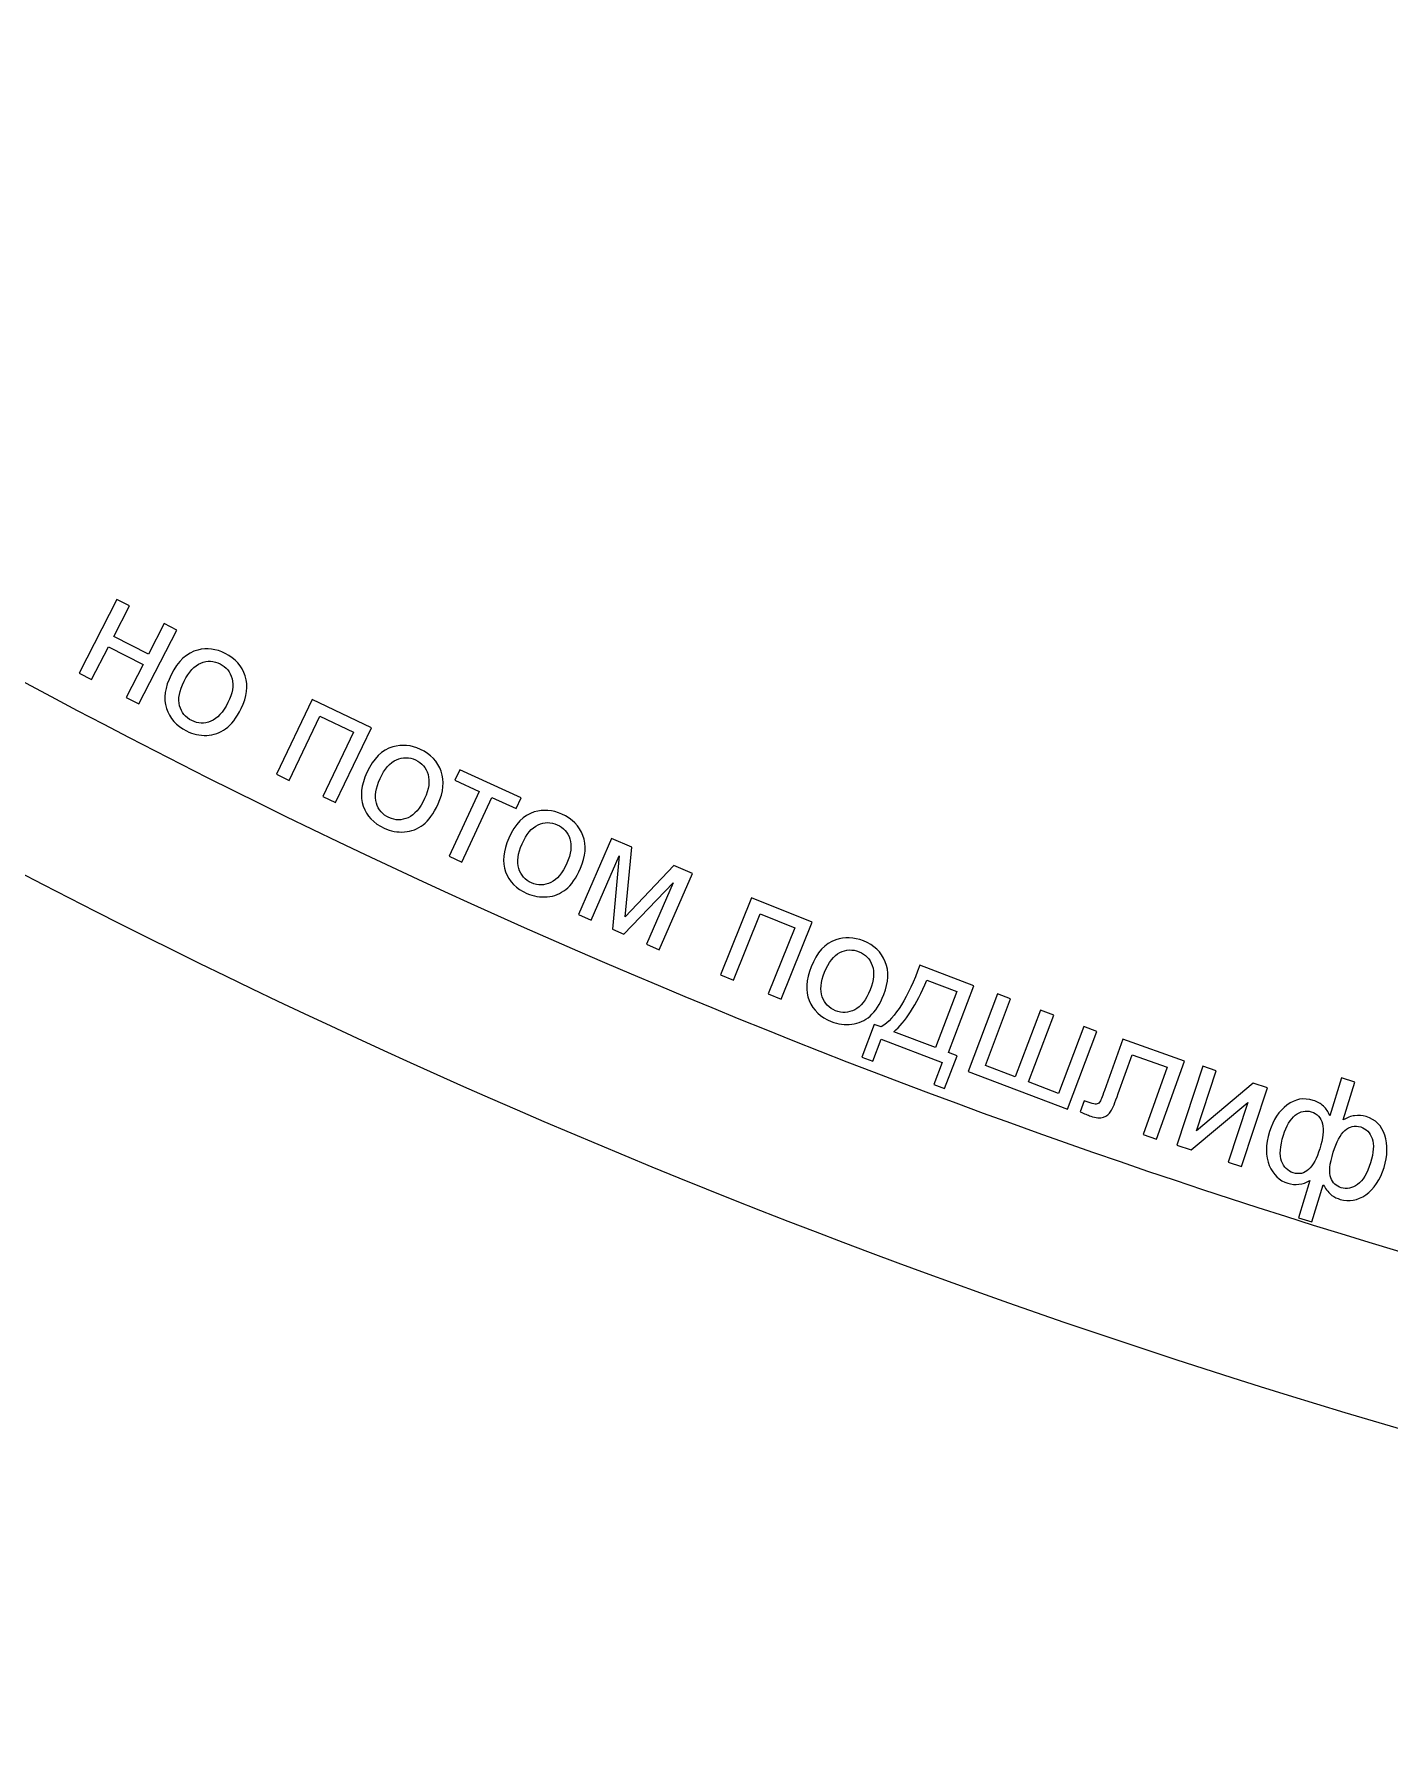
# Model space of a CAD drawing. Header units: millimetres. Extents: x -998 to 1016, y -1915 to 1914.
# Drawn here: x 9.9 to 81.6, y -1914.8 to -1825.1 of the extents above; entities that cross this region are included whole.
import ezdxf

# ---------------------------------------------------------------- set-up
doc = ezdxf.new("R2010")
doc.units = ezdxf.units.MM
doc.header["$MEASUREMENT"] = 0
doc.layers.add('layer 1', color=7, linetype='Continuous')

msp = doc.modelspace()

# ---------------------------------------------------------------- linework, layer by layer
at = {"layer": 'layer 1', "color": 2, "lineweight": 20}
msp.add_open_spline([(194.3957, -1114.8459), (124.2, -1114.8458), (58.2417, -1132.9496), (0.896, -1164.7091), (0.896, -1164.7091), (0.896, -1164.7091), (-12.0945, -1172.2086), (-12.0945, -1172.2086), (-12.0945, -1172.2086), (-125.2622, -1240.5539), (-201.8214, -1363.3757), (-205.4554, -1504.3458), (-205.4554, -1504.3458), (-205.4554, -1504.3458), (-170.9966, -1504.3458), (-170.9966, -1504.3458), (-170.9966, -1504.3458), (-170.9965, -1502.689), (-169.6534, -1501.3459), (-167.9964, -1501.3458), (-167.9964, -1501.3458), (-166.3398, -1501.3458), (-164.9752, -1502.6895), (-164.9966, -1504.3458), (-164.9966, -1504.3458), (-164.9966, -1504.3458), (-164.9967, -1504.3537), (-164.9967, -1504.3537), (-164.9967, -1504.3537), (-164.9967, -1504.3537), (-164.9967, -1525.3381), (-164.9967, -1525.3381), (-164.9967, -1525.3381), (-164.9967, -1525.3381), (-164.9966, -1525.3459), (-164.9966, -1525.3459), (-164.9966, -1525.3459), (-164.9752, -1527.0022), (-166.3398, -1528.3458), (-167.9966, -1528.3459), (-167.9966, -1528.3459), (-169.6534, -1528.3458), (-170.9965, -1527.0026), (-170.9965, -1525.3457), (-170.9965, -1525.3457), (-170.9965, -1525.3457), (-205.4554, -1525.3457), (-205.4554, -1525.3457), (-205.4554, -1525.3457), (-201.8212, -1666.315), (-125.2624, -1789.1349), (-12.0967, -1857.4819), (-12.0967, -1857.4819), (-12.0967, -1857.4819), (0.8935, -1864.9816), (0.8935, -1864.9816), (0.8935, -1864.9816), (58.2391, -1896.7429), (124.1991, -1914.8459), (194.3956, -1914.8459), (194.3956, -1914.8459), (263.5146, -1914.8459), (328.5246, -1897.2959), (385.2469, -1866.4366), (385.2469, -1866.4366), (385.2469, -1866.4366), (367.9563, -1836.489), (367.9563, -1836.489), (367.9563, -1836.489), (366.5217, -1837.3173), (364.6868, -1836.8255), (363.8584, -1835.3909), (363.8584, -1835.3909), (363.03, -1833.956), (363.5113, -1832.1024), (364.9564, -1831.2928), (364.9564, -1831.2928), (364.9564, -1831.2928), (364.9632, -1831.289), (364.9632, -1831.289), (364.9632, -1831.289), (364.9632, -1831.289), (383.1363, -1820.7968), (383.1363, -1820.7968), (383.1363, -1820.7968), (383.1363, -1820.7968), (383.143, -1820.7928), (383.143, -1820.7928), (383.143, -1820.7928), (384.5665, -1819.946), (386.4126, -1820.4561), (387.241, -1821.8909), (387.241, -1821.8909), (388.0694, -1823.3256), (387.5779, -1825.1605), (386.143, -1825.9889), (386.143, -1825.9889), (386.143, -1825.9889), (403.4201, -1855.9137), (403.4201, -1855.9137), (403.4201, -1855.9137), (515.9759, -1786.7795), (591.7027, -1663.5077), (594.3007, -1522.3458), (594.3007, -1522.3458), (594.3007, -1522.3458), (594.3007, -1507.3459), (594.3007, -1507.3459), (594.3007, -1507.3459), (591.7029, -1366.1862), (515.9772, -1242.9176), (403.4252, -1173.7812), (403.4252, -1173.7812), (403.4252, -1173.7812), (386.1526, -1203.6984), (386.1526, -1203.6984), (386.1526, -1203.6984), (387.5872, -1204.5268), (388.079, -1206.3617), (387.2506, -1207.7965), (387.2506, -1207.7965), (386.4221, -1209.2312), (384.5762, -1209.7413), (383.1525, -1208.8946), (383.1525, -1208.8946), (383.1525, -1208.8946), (383.1459, -1208.8906), (383.1459, -1208.8906), (383.1459, -1208.8906), (383.1459, -1208.8906), (364.9728, -1198.3983), (364.9728, -1198.3983), (364.9728, -1198.3983), (364.9728, -1198.3983), (364.9661, -1198.3945), (364.9661, -1198.3945), (364.9661, -1198.3945), (363.5207, -1197.5851), (363.0396, -1195.7313), (363.868, -1194.2965), (363.868, -1194.2965), (364.6963, -1192.8617), (366.531, -1192.37), (367.9659, -1193.1984), (367.9659, -1193.1984), (367.9659, -1193.1984), (385.2521, -1163.2578), (385.2521, -1163.2578), (385.2521, -1163.2578), (328.5313, -1132.3934), (263.5166, -1114.8459), (194.3957, -1114.8459)], degree=3, knots=[0, 0, 0, 0, 0.025641, 0.025641, 0.025641, 0.025641, 0.0512821, 0.0512821, 0.0512821, 0.0512821, 0.0769231, 0.0769231, 0.0769231, 0.0769231, 0.1025641, 0.1025641, 0.1025641, 0.1025641, 0.1282051, 0.1282051, 0.1282051, 0.1282051, 0.1538462, 0.1538462, 0.1538462, 0.1538462, 0.1794872, 0.1794872, 0.1794872, 0.1794872, 0.2051282, 0.2051282, 0.2051282, 0.2051282, 0.2307692, 0.2307692, 0.2307692, 0.2307692, 0.2564103, 0.2564103, 0.2564103, 0.2564103, 0.2820513, 0.2820513, 0.2820513, 0.2820513, 0.3076923, 0.3076923, 0.3076923, 0.3076923, 0.3333333, 0.3333333, 0.3333333, 0.3333333, 0.3589744, 0.3589744, 0.3589744, 0.3589744, 0.3846154, 0.3846154, 0.3846154, 0.3846154, 0.4102564, 0.4102564, 0.4102564, 0.4102564, 0.4358974, 0.4358974, 0.4358974, 0.4358974, 0.4615385, 0.4615385, 0.4615385, 0.4615385, 0.4871795, 0.4871795, 0.4871795, 0.4871795, 0.5128205, 0.5128205, 0.5128205, 0.5128205, 0.5384615, 0.5384615, 0.5384615, 0.5384615, 0.5641026, 0.5641026, 0.5641026, 0.5641026, 0.5897436, 0.5897436, 0.5897436, 0.5897436, 0.6153846, 0.6153846, 0.6153846, 0.6153846, 0.6410256, 0.6410256, 0.6410256, 0.6410256, 0.6666667, 0.6666667, 0.6666667, 0.6666667, 0.6923077, 0.6923077, 0.6923077, 0.6923077, 0.7179487, 0.7179487, 0.7179487, 0.7179487, 0.7435897, 0.7435897, 0.7435897, 0.7435897, 0.7692308, 0.7692308, 0.7692308, 0.7692308, 0.7948718, 0.7948718, 0.7948718, 0.7948718, 0.8205128, 0.8205128, 0.8205128, 0.8205128, 0.8461538, 0.8461538, 0.8461538, 0.8461538, 0.8717949, 0.8717949, 0.8717949, 0.8717949, 0.8974359, 0.8974359, 0.8974359, 0.8974359, 0.9230769, 0.9230769, 0.9230769, 0.9230769, 0.9487179, 0.9487179, 0.9487179, 0.9487179, 1, 1, 1, 1], dxfattribs=at)
at = {"layer": 'layer 1', "color": 250, "lineweight": 20}
msp.add_open_spline([(-196.2882, -1498.3028), (-196.2882, -1498.3028), (-196.1118, -1534.3457), (-196.1118, -1534.3457), (-196.1118, -1534.3457), (-189.6966, -1664.3935), (-119.0087, -1782.3638), (-7.5194, -1849.7323), (-7.5194, -1849.7323), (-7.5194, -1849.7323), (5.3237, -1857.1471), (5.3237, -1857.1471), (5.3237, -1857.1471), (63.3321, -1889.2601), (128.1011, -1905.8459), (194.3956, -1905.8459), (194.3956, -1905.8459), (269.9836, -1905.8459), (333.9758, -1880.035), (398.2295, -1843.2738)], degree=3, knots=[0, 0, 0, 0, 0.1666667, 0.1666667, 0.1666667, 0.1666667, 0.3333333, 0.3333333, 0.3333333, 0.3333333, 0.5, 0.5, 0.5, 0.5, 0.6666667, 0.6666667, 0.6666667, 0.6666667, 1, 1, 1, 1], dxfattribs=at)
at = {"layer": 'layer 1', "color": 250}
for points, knots in [([(14.2606, -1854.9677), (14.2606, -1854.9677), (14.9223, -1855.3069), (14.9223, -1855.3069), (14.9223, -1855.3069), (14.9223, -1855.3069), (14.0898, -1856.9321), (14.0898, -1856.9321), (14.0898, -1856.9321), (14.0898, -1856.9321), (15.9246, -1857.8744), (15.9246, -1857.8744), (15.9246, -1857.8744), (15.9246, -1857.8744), (16.7586, -1856.2479), (16.7586, -1856.2479), (16.7586, -1856.2479), (16.7586, -1856.2479), (17.4202, -1856.5885), (17.4202, -1856.5885), (17.4202, -1856.5885), (17.4202, -1856.5885), (15.4173, -1860.4933), (15.4173, -1860.4933), (15.4173, -1860.4933), (15.4173, -1860.4933), (14.7543, -1860.1542), (14.7543, -1860.1542), (14.7543, -1860.1542), (14.7543, -1860.1542), (15.6438, -1858.4214), (15.6438, -1858.4214), (15.6438, -1858.4214), (15.6438, -1858.4214), (13.8075, -1857.4804), (13.8075, -1857.4804), (13.8075, -1857.4804), (13.8075, -1857.4804), (12.9194, -1859.2132), (12.9194, -1859.2132), (12.9194, -1859.2132), (12.9194, -1859.2132), (12.2578, -1858.874), (12.2578, -1858.874), (12.2578, -1858.874), (12.2578, -1858.874), (14.2606, -1854.9677), (14.2606, -1854.9677)], [0, 0, 0, 0, 0.0769231, 0.0769231, 0.0769231, 0.0769231, 0.1538462, 0.1538462, 0.1538462, 0.1538462, 0.2307692, 0.2307692, 0.2307692, 0.2307692, 0.3076923, 0.3076923, 0.3076923, 0.3076923, 0.3846154, 0.3846154, 0.3846154, 0.3846154, 0.4615385, 0.4615385, 0.4615385, 0.4615385, 0.5384615, 0.5384615, 0.5384615, 0.5384615, 0.6153846, 0.6153846, 0.6153846, 0.6153846, 0.6923077, 0.6923077, 0.6923077, 0.6923077, 0.7692308, 0.7692308, 0.7692308, 0.7692308, 0.8461538, 0.8461538, 0.8461538, 0.8461538, 1, 1, 1, 1]), ([(17.1262, -1858.9589), (17.4886, -1858.232), (17.9594, -1857.7953), (18.5388, -1857.6474), (18.5388, -1857.6474), (19.0223, -1857.5254), (19.5065, -1857.5853), (19.9916, -1857.8274), (19.9916, -1857.8274), (20.5304, -1858.0974), (20.8835, -1858.4937), (21.0495, -1859.0194), (21.0495, -1859.0194), (21.2155, -1859.5436), (21.1418, -1860.1182), (20.8313, -1860.7405), (20.8313, -1860.7405), (20.578, -1861.2467), (20.3044, -1861.6049), (20.0076, -1861.8194), (20.0076, -1861.8194), (19.7122, -1862.0338), (19.3797, -1862.148), (19.01, -1862.1638), (19.01, -1862.1638), (18.6404, -1862.1781), (18.2844, -1862.1006), (17.9407, -1861.9299), (17.9407, -1861.9299), (17.392, -1861.6558), (17.0361, -1861.2566), (16.873, -1860.7352), (16.873, -1860.7352), (16.7098, -1860.2138), (16.7947, -1859.6221), (17.1262, -1858.9589)], [0, 0, 0, 0, 0.1, 0.1, 0.1, 0.1, 0.2, 0.2, 0.2, 0.2, 0.3, 0.3, 0.3, 0.3, 0.4, 0.4, 0.4, 0.4, 0.5, 0.5, 0.5, 0.5, 0.6, 0.6, 0.6, 0.6, 0.7, 0.7, 0.7, 0.7, 0.8, 0.8, 0.8, 0.8, 1, 1, 1, 1]), ([(17.8093, -1859.3002), (17.5589, -1859.8036), (17.4804, -1860.2344), (17.5737, -1860.5939), (17.5737, -1860.5939), (17.6684, -1860.9532), (17.8827, -1861.2162), (18.215, -1861.3827), (18.215, -1861.3827), (18.5444, -1861.5478), (18.8818, -1861.559), (19.2269, -1861.4178), (19.2269, -1861.4178), (19.572, -1861.2765), (19.8725, -1860.9478), (20.1299, -1860.4331), (20.1299, -1860.4331), (20.3734, -1859.9466), (20.4463, -1859.5244), (20.3516, -1859.1649), (20.3516, -1859.1649), (20.2555, -1858.8041), (20.0441, -1858.5425), (19.716, -1858.3788), (19.716, -1858.3788), (19.3836, -1858.2124), (19.0449, -1858.1984), (18.7012, -1858.3381), (18.7012, -1858.3381), (18.3575, -1858.4765), (18.0611, -1858.7982), (17.8093, -1859.3002)], [0, 0, 0, 0, 0.1111111, 0.1111111, 0.1111111, 0.1111111, 0.2222222, 0.2222222, 0.2222222, 0.2222222, 0.3333333, 0.3333333, 0.3333333, 0.3333333, 0.4444444, 0.4444444, 0.4444444, 0.4444444, 0.5555556, 0.5555556, 0.5555556, 0.5555556, 0.6666667, 0.6666667, 0.6666667, 0.6666667, 0.7777778, 0.7777778, 0.7777778, 0.7777778, 1, 1, 1, 1]), ([(24.5957, -1860.2635), (24.5957, -1860.2635), (27.7207, -1861.7569), (27.7207, -1861.7569), (27.7207, -1861.7569), (27.7207, -1861.7569), (25.8274, -1865.7178), (25.8274, -1865.7178), (25.8274, -1865.7178), (25.8274, -1865.7178), (25.157, -1865.3961), (25.157, -1865.3961), (25.157, -1865.3961), (25.157, -1865.3961), (26.7833, -1861.9925), (26.7833, -1861.9925), (26.7833, -1861.9925), (26.7833, -1861.9925), (25.0016, -1861.1408), (25.0016, -1861.1408), (25.0016, -1861.1408), (25.0016, -1861.1408), (23.374, -1864.5445), (23.374, -1864.5445), (23.374, -1864.5445), (23.374, -1864.5445), (22.7036, -1864.2229), (22.7036, -1864.2229), (22.7036, -1864.2229), (22.7036, -1864.2229), (24.5957, -1860.2635), (24.5957, -1860.2635)], [0, 0, 0, 0, 0.1111111, 0.1111111, 0.1111111, 0.1111111, 0.2222222, 0.2222222, 0.2222222, 0.2222222, 0.3333333, 0.3333333, 0.3333333, 0.3333333, 0.4444444, 0.4444444, 0.4444444, 0.4444444, 0.5555556, 0.5555556, 0.5555556, 0.5555556, 0.6666667, 0.6666667, 0.6666667, 0.6666667, 0.7777778, 0.7777778, 0.7777778, 0.7777778, 1, 1, 1, 1]), ([(27.4873, -1864.1256), (27.8271, -1863.3868), (28.2846, -1862.9356), (28.8599, -1862.7691), (28.8599, -1862.7691), (29.3379, -1862.6325), (29.8249, -1862.6764), (30.3179, -1862.9039), (30.3179, -1862.9039), (30.8646, -1863.1566), (31.2311, -1863.5437), (31.4129, -1864.0626), (31.4129, -1864.0626), (31.5948, -1864.5829), (31.5397, -1865.1588), (31.2477, -1865.7917), (31.2477, -1865.7917), (31.0105, -1866.3045), (30.7475, -1866.6734), (30.4587, -1866.8956), (30.4587, -1866.8956), (30.1685, -1867.1193), (29.8401, -1867.2443), (29.4704, -1867.2719), (29.4704, -1867.2719), (29.1007, -1867.2982), (28.7436, -1867.2313), (28.3946, -1867.0713), (28.3946, -1867.0713), (27.8366, -1866.8144), (27.4688, -1866.4272), (27.2898, -1865.9097), (27.2898, -1865.9097), (27.1108, -1865.3937), (27.1756, -1864.7981), (27.4873, -1864.1256)], [0, 0, 0, 0, 0.1, 0.1, 0.1, 0.1, 0.2, 0.2, 0.2, 0.2, 0.3, 0.3, 0.3, 0.3, 0.4, 0.4, 0.4, 0.4, 0.5, 0.5, 0.5, 0.5, 0.6, 0.6, 0.6, 0.6, 0.7, 0.7, 0.7, 0.7, 0.8, 0.8, 0.8, 0.8, 1, 1, 1, 1]), ([(28.1809, -1864.4457), (27.945, -1864.9557), (27.8812, -1865.3905), (27.9865, -1865.7472), (27.9865, -1865.7472), (28.0917, -1866.104), (28.314, -1866.3603), (28.6516, -1866.5161), (28.6516, -1866.5161), (28.9864, -1866.6705), (29.325, -1866.6711), (29.6647, -1866.5193), (29.6647, -1866.5193), (30.0059, -1866.3661), (30.2971, -1866.0281), (30.5373, -1865.5054), (30.5373, -1865.5054), (30.7646, -1865.0124), (30.8257, -1864.5875), (30.719, -1864.2294), (30.719, -1864.2294), (30.6123, -1863.8727), (30.3916, -1863.6177), (30.0596, -1863.4633), (30.0596, -1863.4633), (29.722, -1863.3075), (29.3833, -1863.3054), (29.0436, -1863.4544), (29.0436, -1863.4544), (28.7038, -1863.6048), (28.4168, -1863.9357), (28.1809, -1864.4457)], [0, 0, 0, 0, 0.1111111, 0.1111111, 0.1111111, 0.1111111, 0.2222222, 0.2222222, 0.2222222, 0.2222222, 0.3333333, 0.3333333, 0.3333333, 0.3333333, 0.4444444, 0.4444444, 0.4444444, 0.4444444, 0.5555556, 0.5555556, 0.5555556, 0.5555556, 0.6666667, 0.6666667, 0.6666667, 0.6666667, 0.7777778, 0.7777778, 0.7777778, 0.7777778, 1, 1, 1, 1]), ([(32.3972, -1863.9819), (32.3972, -1863.9819), (35.6365, -1865.4756), (35.6365, -1865.4756), (35.6365, -1865.4756), (35.6365, -1865.4756), (35.3782, -1866.035), (35.3782, -1866.035), (35.3782, -1866.035), (35.3782, -1866.035), (34.0955, -1865.4425), (34.0955, -1865.4425), (34.0955, -1865.4425), (34.0955, -1865.4425), (32.5134, -1868.8711), (32.5134, -1868.8711), (32.5134, -1868.8711), (32.5134, -1868.8711), (31.8423, -1868.5609), (31.8423, -1868.5609), (31.8423, -1868.5609), (31.8423, -1868.5609), (33.4231, -1865.1337), (33.4231, -1865.1337), (33.4231, -1865.1337), (33.4231, -1865.1337), (32.139, -1864.5413), (32.139, -1864.5413), (32.139, -1864.5413), (32.139, -1864.5413), (32.3972, -1863.9819), (32.3972, -1863.9819)], [0, 0, 0, 0, 0.1111111, 0.1111111, 0.1111111, 0.1111111, 0.2222222, 0.2222222, 0.2222222, 0.2222222, 0.3333333, 0.3333333, 0.3333333, 0.3333333, 0.4444444, 0.4444444, 0.4444444, 0.4444444, 0.5555556, 0.5555556, 0.5555556, 0.5555556, 0.6666667, 0.6666667, 0.6666667, 0.6666667, 0.7777778, 0.7777778, 0.7777778, 0.7777778, 1, 1, 1, 1]), ([(34.9913, -1867.5965), (35.3201, -1866.8522), (35.7694, -1866.3927), (36.3405, -1866.2166), (36.3405, -1866.2166), (36.8172, -1866.0718), (37.3041, -1866.1089), (37.7998, -1866.3282), (37.7998, -1866.3282), (38.352, -1866.5712), (38.7239, -1866.9515), (38.9154, -1867.4676), (38.9154, -1867.4676), (39.1055, -1867.9837), (39.06, -1868.5609), (38.779, -1869.1979), (38.779, -1869.1979), (38.5513, -1869.7148), (38.2953, -1870.0879), (38.0093, -1870.3155), (38.0093, -1870.3155), (37.7233, -1870.5433), (37.3961, -1870.6738), (37.0279, -1870.7069), (37.0279, -1870.7069), (36.6596, -1870.7401), (36.2997, -1870.6801), (35.9494, -1870.5255), (35.9494, -1870.5255), (35.3873, -1870.2769), (35.0126, -1869.8966), (34.824, -1869.3833), (34.824, -1869.3833), (34.6368, -1868.87), (34.692, -1868.2744), (34.9913, -1867.5965)], [0, 0, 0, 0, 0.1, 0.1, 0.1, 0.1, 0.2, 0.2, 0.2, 0.2, 0.3, 0.3, 0.3, 0.3, 0.4, 0.4, 0.4, 0.4, 0.5, 0.5, 0.5, 0.5, 0.6, 0.6, 0.6, 0.6, 0.7, 0.7, 0.7, 0.7, 0.8, 0.8, 0.8, 0.8, 1, 1, 1, 1]), ([(35.6918, -1867.9042), (35.4642, -1868.4183), (35.4072, -1868.853), (35.5179, -1869.2084), (35.5179, -1869.2084), (35.6301, -1869.5638), (35.8564, -1869.8159), (36.1967, -1869.9662), (36.1967, -1869.9662), (36.5343, -1870.1152), (36.8715, -1870.1103), (37.2099, -1869.9516), (37.2099, -1869.9516), (37.5482, -1869.7929), (37.8326, -1869.4509), (38.0644, -1868.9241), (38.0644, -1868.9241), (38.2836, -1868.4269), (38.3364, -1868.0007), (38.2243, -1867.6453), (38.2243, -1867.6453), (38.1107, -1867.2899), (37.8872, -1867.0392), (37.5511, -1866.8917), (37.5511, -1866.8917), (37.2108, -1866.7413), (36.8734, -1866.7434), (36.5366, -1866.8992), (36.5366, -1866.8992), (36.1996, -1867.0551), (35.918, -1867.3901), (35.6918, -1867.9042)], [0, 0, 0, 0, 0.1111111, 0.1111111, 0.1111111, 0.1111111, 0.2222222, 0.2222222, 0.2222222, 0.2222222, 0.3333333, 0.3333333, 0.3333333, 0.3333333, 0.4444444, 0.4444444, 0.4444444, 0.4444444, 0.5555556, 0.5555556, 0.5555556, 0.5555556, 0.6666667, 0.6666667, 0.6666667, 0.6666667, 0.7777778, 0.7777778, 0.7777778, 0.7777778, 1, 1, 1, 1]), ([(40.4303, -1867.6189), (40.4303, -1867.6189), (41.4912, -1868.0801), (41.4912, -1868.0801), (41.4912, -1868.0801), (41.4912, -1868.0801), (41.1473, -1871.7604), (41.1473, -1871.7604), (41.1473, -1871.7604), (41.1473, -1871.7604), (43.7227, -1869.0507), (43.7227, -1869.0507), (43.7227, -1869.0507), (43.7227, -1869.0507), (44.7033, -1869.4777), (44.7033, -1869.4777), (44.7033, -1869.4777), (44.7033, -1869.4777), (42.9526, -1873.5028), (42.9526, -1873.5028), (42.9526, -1873.5028), (42.9526, -1873.5028), (42.2708, -1873.2054), (42.2708, -1873.2054), (42.2708, -1873.2054), (42.2708, -1873.2054), (43.6799, -1869.9663), (43.6799, -1869.9663), (43.6799, -1869.9663), (43.6799, -1869.9663), (41.0817, -1872.6873), (41.0817, -1872.6873), (41.0817, -1872.6873), (41.0817, -1872.6873), (40.4717, -1872.4225), (40.4717, -1872.4225), (40.4717, -1872.4225), (40.4717, -1872.4225), (40.8234, -1868.5376), (40.8234, -1868.5376), (40.8234, -1868.5376), (40.8234, -1868.5376), (39.346, -1871.9329), (39.346, -1871.9329), (39.346, -1871.9329), (39.346, -1871.9329), (38.6796, -1871.6426), (38.6796, -1871.6426), (38.6796, -1871.6426), (38.6796, -1871.6426), (40.4303, -1867.6189), (40.4303, -1867.6189)], [0, 0, 0, 0, 0.0714286, 0.0714286, 0.0714286, 0.0714286, 0.1428571, 0.1428571, 0.1428571, 0.1428571, 0.2142857, 0.2142857, 0.2142857, 0.2142857, 0.2857143, 0.2857143, 0.2857143, 0.2857143, 0.3571429, 0.3571429, 0.3571429, 0.3571429, 0.4285714, 0.4285714, 0.4285714, 0.4285714, 0.5, 0.5, 0.5, 0.5, 0.5714286, 0.5714286, 0.5714286, 0.5714286, 0.6428571, 0.6428571, 0.6428571, 0.6428571, 0.7142857, 0.7142857, 0.7142857, 0.7142857, 0.7857143, 0.7857143, 0.7857143, 0.7857143, 0.8571429, 0.8571429, 0.8571429, 0.8571429, 1, 1, 1, 1]), ([(47.8305, -1870.7582), (47.8305, -1870.7582), (51.0413, -1872.0536), (51.0413, -1872.0536), (51.0413, -1872.0536), (51.0413, -1872.0536), (49.3991, -1876.1255), (49.3991, -1876.1255), (49.3991, -1876.1255), (49.3991, -1876.1255), (48.7091, -1875.8464), (48.7091, -1875.8464), (48.7091, -1875.8464), (48.7091, -1875.8464), (50.1214, -1872.3476), (50.1214, -1872.3476), (50.1214, -1872.3476), (50.1214, -1872.3476), (48.2894, -1871.6075), (48.2894, -1871.6075), (48.2894, -1871.6075), (48.2894, -1871.6075), (46.877, -1875.1078), (46.877, -1875.1078), (46.877, -1875.1078), (46.877, -1875.1078), (46.1868, -1874.8286), (46.1868, -1874.8286), (46.1868, -1874.8286), (46.1868, -1874.8286), (47.8305, -1870.7582), (47.8305, -1870.7582)], [0, 0, 0, 0, 0.1111111, 0.1111111, 0.1111111, 0.1111111, 0.2222222, 0.2222222, 0.2222222, 0.2222222, 0.3333333, 0.3333333, 0.3333333, 0.3333333, 0.4444444, 0.4444444, 0.4444444, 0.4444444, 0.5555556, 0.5555556, 0.5555556, 0.5555556, 0.6666667, 0.6666667, 0.6666667, 0.6666667, 0.7777778, 0.7777778, 0.7777778, 0.7777778, 1, 1, 1, 1]), ([(50.988, -1874.4071), (51.2887, -1873.6525), (51.7217, -1873.1765), (52.2873, -1872.9808), (52.2873, -1872.9808), (52.7581, -1872.8184), (53.2463, -1872.838), (53.7503, -1873.0385), (53.7503, -1873.0385), (54.3107, -1873.2618), (54.6953, -1873.6281), (54.9054, -1874.1373), (54.9054, -1874.1373), (55.1142, -1874.6465), (55.0898, -1875.2249), (54.8321, -1875.8726), (54.8321, -1875.8726), (54.623, -1876.3977), (54.3796, -1876.7787), (54.1031, -1877.0171), (54.1031, -1877.0171), (53.8251, -1877.2554), (53.5026, -1877.3975), (53.1354, -1877.4434), (53.1354, -1877.4434), (52.7682, -1877.4907), (52.4073, -1877.4421), (52.051, -1877.3017), (52.051, -1877.3017), (51.4808, -1877.0742), (51.0921, -1876.7064), (50.8861, -1876.2001), (50.8861, -1876.2001), (50.6801, -1875.6937), (50.7131, -1875.0956), (50.988, -1874.4071)], [0, 0, 0, 0, 0.1, 0.1, 0.1, 0.1, 0.2, 0.2, 0.2, 0.2, 0.3, 0.3, 0.3, 0.3, 0.4, 0.4, 0.4, 0.4, 0.5, 0.5, 0.5, 0.5, 0.6, 0.6, 0.6, 0.6, 0.7, 0.7, 0.7, 0.7, 0.8, 0.8, 0.8, 0.8, 1, 1, 1, 1]), ([(51.6991, -1874.6905), (51.49, -1875.2128), (51.448, -1875.6501), (51.573, -1875.9994), (51.573, -1875.9994), (51.6967, -1876.3501), (51.9323, -1876.5955), (52.2773, -1876.7329), (52.2773, -1876.7329), (52.6208, -1876.869), (52.9581, -1876.8525), (53.2907, -1876.6822), (53.2907, -1876.6822), (53.6219, -1876.5119), (53.8948, -1876.1593), (54.1081, -1875.6243), (54.1081, -1875.6243), (54.3086, -1875.1202), (54.3463, -1874.6915), (54.2213, -1874.3408), (54.2213, -1874.3408), (54.0949, -1873.9902), (53.862, -1873.7461), (53.5212, -1873.6101), (53.5212, -1873.6101), (53.1763, -1873.4727), (52.8376, -1873.4877), (52.5064, -1873.6551), (52.5064, -1873.6551), (52.1767, -1873.824), (51.9066, -1874.1682), (51.6991, -1874.6905)], [0, 0, 0, 0, 0.1111111, 0.1111111, 0.1111111, 0.1111111, 0.2222222, 0.2222222, 0.2222222, 0.2222222, 0.3333333, 0.3333333, 0.3333333, 0.3333333, 0.4444444, 0.4444444, 0.4444444, 0.4444444, 0.5555556, 0.5555556, 0.5555556, 0.5555556, 0.6666667, 0.6666667, 0.6666667, 0.6666667, 0.7777778, 0.7777778, 0.7777778, 0.7777778, 1, 1, 1, 1]), ([(56.7389, -1874.3264), (56.7389, -1874.3264), (59.5983, -1875.4108), (59.5983, -1875.4108), (59.5983, -1875.4108), (59.5983, -1875.4108), (58.2601, -1878.9432), (58.2601, -1878.9432), (58.2601, -1878.9432), (58.2601, -1878.9432), (58.705, -1879.111), (58.705, -1879.111), (58.705, -1879.111), (58.705, -1879.111), (58.0466, -1880.8469), (58.0466, -1880.8469), (58.0466, -1880.8469), (58.0466, -1880.8469), (57.475, -1880.6303), (57.475, -1880.6303), (57.475, -1880.6303), (57.475, -1880.6303), (57.9153, -1879.4675), (57.9153, -1879.4675), (57.9153, -1879.4675), (57.9153, -1879.4675), (54.6843, -1878.2425), (54.6843, -1878.2425), (54.6843, -1878.2425), (54.6843, -1878.2425), (54.2439, -1879.4054), (54.2439, -1879.4054), (54.2439, -1879.4054), (54.2439, -1879.4054), (53.6724, -1879.1889), (53.6724, -1879.1889), (53.6724, -1879.1889), (53.6724, -1879.1889), (54.3293, -1877.4543), (54.3293, -1877.4543), (54.3293, -1877.4543), (54.3293, -1877.4543), (54.6968, -1877.5934), (54.6968, -1877.5934), (54.6968, -1877.5934), (55.4377, -1877.114), (56.1189, -1876.0245), (56.7389, -1874.3264)], [0, 0, 0, 0, 0.0769231, 0.0769231, 0.0769231, 0.0769231, 0.1538462, 0.1538462, 0.1538462, 0.1538462, 0.2307692, 0.2307692, 0.2307692, 0.2307692, 0.3076923, 0.3076923, 0.3076923, 0.3076923, 0.3846154, 0.3846154, 0.3846154, 0.3846154, 0.4615385, 0.4615385, 0.4615385, 0.4615385, 0.5384615, 0.5384615, 0.5384615, 0.5384615, 0.6153846, 0.6153846, 0.6153846, 0.6153846, 0.6923077, 0.6923077, 0.6923077, 0.6923077, 0.7692308, 0.7692308, 0.7692308, 0.7692308, 0.8461538, 0.8461538, 0.8461538, 0.8461538, 1, 1, 1, 1]), ([(57.0996, -1875.1232), (56.544, -1876.4349), (55.9641, -1877.3429), (55.3612, -1877.8445), (55.3612, -1877.8445), (55.3612, -1877.8445), (57.5688, -1878.6807), (57.5688, -1878.6807), (57.5688, -1878.6807), (57.5688, -1878.6807), (58.6891, -1875.7242), (58.6891, -1875.7242), (58.6891, -1875.7242), (58.6891, -1875.7242), (57.0996, -1875.1232), (57.0996, -1875.1232)], [0, 0, 0, 0, 0.2, 0.2, 0.2, 0.2, 0.4, 0.4, 0.4, 0.4, 0.6, 0.6, 0.6, 0.6, 1, 1, 1, 1]), ([(60.8443, -1875.8467), (60.8443, -1875.8467), (61.5398, -1876.1092), (61.5398, -1876.1092), (61.5398, -1876.1092), (61.5398, -1876.1092), (60.203, -1879.6387), (60.203, -1879.6387), (60.203, -1879.6387), (60.203, -1879.6387), (61.7882, -1880.2384), (61.7882, -1880.2384), (61.7882, -1880.2384), (61.7882, -1880.2384), (63.1251, -1876.7102), (63.1251, -1876.7102), (63.1251, -1876.7102), (63.1251, -1876.7102), (63.8205, -1876.9741), (63.8205, -1876.9741), (63.8205, -1876.9741), (63.8205, -1876.9741), (62.4838, -1880.5022), (62.4838, -1880.5022), (62.4838, -1880.5022), (62.4838, -1880.5022), (64.0717, -1881.1047), (64.0717, -1881.1047), (64.0717, -1881.1047), (64.0717, -1881.1047), (65.4086, -1877.5751), (65.4086, -1877.5751), (65.4086, -1877.5751), (65.4086, -1877.5751), (66.1013, -1877.8376), (66.1013, -1877.8376), (66.1013, -1877.8376), (66.1013, -1877.8376), (64.5451, -1881.9416), (64.5451, -1881.9416), (64.5451, -1881.9416), (64.5451, -1881.9416), (59.2895, -1879.9507), (59.2895, -1879.9507), (59.2895, -1879.9507), (59.2895, -1879.9507), (60.8443, -1875.8467), (60.8443, -1875.8467)], [0, 0, 0, 0, 0.0769231, 0.0769231, 0.0769231, 0.0769231, 0.1538462, 0.1538462, 0.1538462, 0.1538462, 0.2307692, 0.2307692, 0.2307692, 0.2307692, 0.3076923, 0.3076923, 0.3076923, 0.3076923, 0.3846154, 0.3846154, 0.3846154, 0.3846154, 0.4615385, 0.4615385, 0.4615385, 0.4615385, 0.5384615, 0.5384615, 0.5384615, 0.5384615, 0.6153846, 0.6153846, 0.6153846, 0.6153846, 0.6923077, 0.6923077, 0.6923077, 0.6923077, 0.7692308, 0.7692308, 0.7692308, 0.7692308, 0.8461538, 0.8461538, 0.8461538, 0.8461538, 1, 1, 1, 1]), ([(67.48, -1878.2309), (67.48, -1878.2309), (70.7333, -1879.3963), (70.7333, -1879.3963), (70.7333, -1879.3963), (70.7333, -1879.3963), (69.2527, -1883.5283), (69.2527, -1883.5283), (69.2527, -1883.5283), (69.2527, -1883.5283), (68.5556, -1883.279), (68.5556, -1883.279), (68.5556, -1883.279), (68.5556, -1883.279), (69.8283, -1879.7271), (69.8283, -1879.7271), (69.8283, -1879.7271), (69.8283, -1879.7271), (67.9736, -1879.062), (67.9736, -1879.062), (67.9736, -1879.062), (67.9736, -1879.062), (67.2355, -1881.1196), (67.2355, -1881.1196), (67.2355, -1881.1196), (67.0634, -1881.5999), (66.9347, -1881.9111), (66.8479, -1882.053), (66.8479, -1882.053), (66.7624, -1882.1937), (66.6291, -1882.2974), (66.4482, -1882.3613), (66.4482, -1882.3613), (66.2672, -1882.4252), (66.0443, -1882.4099), (65.7796, -1882.3153), (65.7796, -1882.3153), (65.6162, -1882.2565), (65.4317, -1882.1779), (65.2263, -1882.0821), (65.2263, -1882.0821), (65.2263, -1882.0821), (65.4355, -1881.4977), (65.4355, -1881.4977), (65.4355, -1881.4977), (65.4355, -1881.4977), (65.7426, -1881.608), (65.7426, -1881.608), (65.7426, -1881.608), (65.889, -1881.6597), (65.9975, -1881.6829), (66.0709, -1881.6748), (66.0709, -1881.6748), (66.143, -1881.6667), (66.2024, -1881.6346), (66.2465, -1881.577), (66.2465, -1881.577), (66.2906, -1881.5208), (66.3764, -1881.3125), (66.5039, -1880.9547), (66.5039, -1880.9547), (66.5039, -1880.9547), (67.48, -1878.2309), (67.48, -1878.2309)], [0, 0, 0, 0, 0.0588235, 0.0588235, 0.0588235, 0.0588235, 0.1176471, 0.1176471, 0.1176471, 0.1176471, 0.1764706, 0.1764706, 0.1764706, 0.1764706, 0.2352941, 0.2352941, 0.2352941, 0.2352941, 0.2941176, 0.2941176, 0.2941176, 0.2941176, 0.3529412, 0.3529412, 0.3529412, 0.3529412, 0.4117647, 0.4117647, 0.4117647, 0.4117647, 0.4705882, 0.4705882, 0.4705882, 0.4705882, 0.5294118, 0.5294118, 0.5294118, 0.5294118, 0.5882353, 0.5882353, 0.5882353, 0.5882353, 0.6470588, 0.6470588, 0.6470588, 0.6470588, 0.7058824, 0.7058824, 0.7058824, 0.7058824, 0.7647059, 0.7647059, 0.7647059, 0.7647059, 0.8235294, 0.8235294, 0.8235294, 0.8235294, 0.8823529, 0.8823529, 0.8823529, 0.8823529, 1, 1, 1, 1]), ([(71.7133, -1879.6729), (71.7133, -1879.6729), (72.4188, -1879.9072), (72.4188, -1879.9072), (72.4188, -1879.9072), (72.4188, -1879.9072), (71.3658, -1883.0859), (71.3658, -1883.0859), (71.3658, -1883.0859), (71.3658, -1883.0859), (74.3773, -1880.557), (74.3773, -1880.557), (74.3773, -1880.557), (74.3773, -1880.557), (75.1381, -1880.8092), (75.1381, -1880.8092), (75.1381, -1880.8092), (75.1381, -1880.8092), (73.7566, -1884.9762), (73.7566, -1884.9762), (73.7566, -1884.9762), (73.7566, -1884.9762), (73.0496, -1884.7422), (73.0496, -1884.7422), (73.0496, -1884.7422), (73.0496, -1884.7422), (74.0971, -1881.5833), (74.0971, -1881.5833), (74.0971, -1881.5833), (74.0971, -1881.5833), (71.0926, -1884.0922), (71.0926, -1884.0922), (71.0926, -1884.0922), (71.0926, -1884.0922), (70.3319, -1883.8401), (70.3319, -1883.8401), (70.3319, -1883.8401), (70.3319, -1883.8401), (71.7133, -1879.6729), (71.7133, -1879.6729)], [0, 0, 0, 0, 0.0909091, 0.0909091, 0.0909091, 0.0909091, 0.1818182, 0.1818182, 0.1818182, 0.1818182, 0.2727273, 0.2727273, 0.2727273, 0.2727273, 0.3636364, 0.3636364, 0.3636364, 0.3636364, 0.4545455, 0.4545455, 0.4545455, 0.4545455, 0.5454545, 0.5454545, 0.5454545, 0.5454545, 0.6363636, 0.6363636, 0.6363636, 0.6363636, 0.7272727, 0.7272727, 0.7272727, 0.7272727, 0.8181818, 0.8181818, 0.8181818, 0.8181818, 1, 1, 1, 1]), ([(79.0467, -1880.2919), (79.0467, -1880.2919), (79.7568, -1880.5105), (79.7568, -1880.5105), (79.7568, -1880.5105), (79.7568, -1880.5105), (79.1396, -1882.5137), (79.1396, -1882.5137), (79.1396, -1882.5137), (79.339, -1882.3907), (79.5401, -1882.3143), (79.7417, -1882.2858), (79.7417, -1882.2858), (79.9447, -1882.2573), (80.1466, -1882.274), (80.3489, -1882.3373), (80.3489, -1882.3373), (80.8468, -1882.4899), (81.177, -1882.8188), (81.3406, -1883.3241), (81.3406, -1883.3241), (81.5041, -1883.828), (81.4875, -1884.3954), (81.2937, -1885.0249), (81.2937, -1885.0249), (81.0916, -1885.6799), (80.7723, -1886.1624), (80.3346, -1886.4694), (80.3346, -1886.4694), (79.8954, -1886.7763), (79.4445, -1886.859), (78.9777, -1886.7147), (78.9777, -1886.7147), (78.8249, -1886.6679), (78.6775, -1886.5971), (78.5342, -1886.501), (78.5342, -1886.501), (78.3909, -1886.4047), (78.2412, -1886.2169), (78.0837, -1885.9387), (78.0837, -1885.9387), (78.0837, -1885.9387), (77.476, -1887.9094), (77.476, -1887.9094), (77.476, -1887.9094), (77.476, -1887.9094), (76.7658, -1887.6894), (76.7658, -1887.6894), (76.7658, -1887.6894), (76.7658, -1887.6894), (77.3735, -1885.7187), (77.3735, -1885.7187), (77.3735, -1885.7187), (77.1839, -1885.8276), (76.9911, -1885.894), (76.7951, -1885.9168), (76.7951, -1885.9168), (76.5992, -1885.9395), (76.4014, -1885.9214), (76.2006, -1885.8595), (76.2006, -1885.8595), (75.762, -1885.7234), (75.4364, -1885.4127), (75.2263, -1884.9248), (75.2263, -1884.9248), (75.0163, -1884.4382), (75.0212, -1883.8342), (75.2426, -1883.1156), (75.2426, -1883.1156), (75.431, -1882.5073), (75.7363, -1882.0433), (76.1612, -1881.7223), (76.1612, -1881.7223), (76.5862, -1881.4028), (77.0498, -1881.32), (77.5534, -1881.4753), (77.5534, -1881.4753), (77.7628, -1881.5399), (77.9414, -1881.64), (78.0864, -1881.7757), (78.0864, -1881.7757), (78.233, -1881.9115), (78.3472, -1882.0841), (78.4293, -1882.2937), (78.4293, -1882.2937), (78.4293, -1882.2937), (79.0467, -1880.2919), (79.0467, -1880.2919)], [0, 0, 0, 0, 0.0434783, 0.0434783, 0.0434783, 0.0434783, 0.0869565, 0.0869565, 0.0869565, 0.0869565, 0.1304348, 0.1304348, 0.1304348, 0.1304348, 0.173913, 0.173913, 0.173913, 0.173913, 0.2173913, 0.2173913, 0.2173913, 0.2173913, 0.2608696, 0.2608696, 0.2608696, 0.2608696, 0.3043478, 0.3043478, 0.3043478, 0.3043478, 0.3478261, 0.3478261, 0.3478261, 0.3478261, 0.3913043, 0.3913043, 0.3913043, 0.3913043, 0.4347826, 0.4347826, 0.4347826, 0.4347826, 0.4782609, 0.4782609, 0.4782609, 0.4782609, 0.5217391, 0.5217391, 0.5217391, 0.5217391, 0.5652174, 0.5652174, 0.5652174, 0.5652174, 0.6086957, 0.6086957, 0.6086957, 0.6086957, 0.6521739, 0.6521739, 0.6521739, 0.6521739, 0.6956522, 0.6956522, 0.6956522, 0.6956522, 0.7391304, 0.7391304, 0.7391304, 0.7391304, 0.7826087, 0.7826087, 0.7826087, 0.7826087, 0.826087, 0.826087, 0.826087, 0.826087, 0.8695652, 0.8695652, 0.8695652, 0.8695652, 0.9130435, 0.9130435, 0.9130435, 0.9130435, 1, 1, 1, 1]), ([(75.9724, -1883.3184), (75.7895, -1883.9112), (75.758, -1884.3687), (75.8764, -1884.6909), (75.8764, -1884.6909), (75.9947, -1885.0131), (76.201, -1885.2189), (76.4967, -1885.3096), (76.4967, -1885.3096), (76.8037, -1885.4045), (77.0741, -1885.3458), (77.3066, -1885.1336), (77.3066, -1885.1336), (77.5391, -1884.9215), (77.7366, -1884.5558), (77.896, -1884.0366), (77.896, -1884.0366), (78.0665, -1883.4848), (78.1137, -1883.0442), (78.0391, -1882.7188), (78.0391, -1882.7188), (77.9631, -1882.3935), (77.7638, -1882.1805), (77.4398, -1882.0802), (77.4398, -1882.0802), (77.1469, -1881.9894), (76.868, -1882.051), (76.6003, -1882.2648), (76.6003, -1882.2648), (76.3324, -1882.4773), (76.1237, -1882.829), (75.9724, -1883.3184)], [0, 0, 0, 0, 0.1111111, 0.1111111, 0.1111111, 0.1111111, 0.2222222, 0.2222222, 0.2222222, 0.2222222, 0.3333333, 0.3333333, 0.3333333, 0.3333333, 0.4444444, 0.4444444, 0.4444444, 0.4444444, 0.5555556, 0.5555556, 0.5555556, 0.5555556, 0.6666667, 0.6666667, 0.6666667, 0.6666667, 0.7777778, 0.7777778, 0.7777778, 0.7777778, 1, 1, 1, 1]), ([(78.6102, -1884.2185), (78.4149, -1884.8509), (78.3706, -1885.3013), (78.4773, -1885.5729), (78.4773, -1885.5729), (78.5853, -1885.8443), (78.7688, -1886.0192), (79.0291, -1886.1003), (79.0291, -1886.1003), (79.3191, -1886.1883), (79.6065, -1886.1309), (79.8941, -1885.9268), (79.8941, -1885.9268), (80.1804, -1885.7227), (80.41, -1885.3383), (80.5833, -1884.7753), (80.5833, -1884.7753), (80.7483, -1884.2434), (80.7758, -1883.8184), (80.6674, -1883.4989), (80.6674, -1883.4989), (80.5604, -1883.1809), (80.3584, -1882.9751), (80.064, -1882.8843), (80.064, -1882.8843), (79.7471, -1882.7867), (79.4683, -1882.8497), (79.2259, -1883.0718), (79.2259, -1883.0718), (78.9822, -1883.2939), (78.7779, -1883.6767), (78.6102, -1884.2185)], [0, 0, 0, 0, 0.1111111, 0.1111111, 0.1111111, 0.1111111, 0.2222222, 0.2222222, 0.2222222, 0.2222222, 0.3333333, 0.3333333, 0.3333333, 0.3333333, 0.4444444, 0.4444444, 0.4444444, 0.4444444, 0.5555556, 0.5555556, 0.5555556, 0.5555556, 0.6666667, 0.6666667, 0.6666667, 0.6666667, 0.7777778, 0.7777778, 0.7777778, 0.7777778, 1, 1, 1, 1])]:
    msp.add_open_spline(points, degree=3, knots=knots, dxfattribs=at)

doc.saveas('drawing.dxf')
